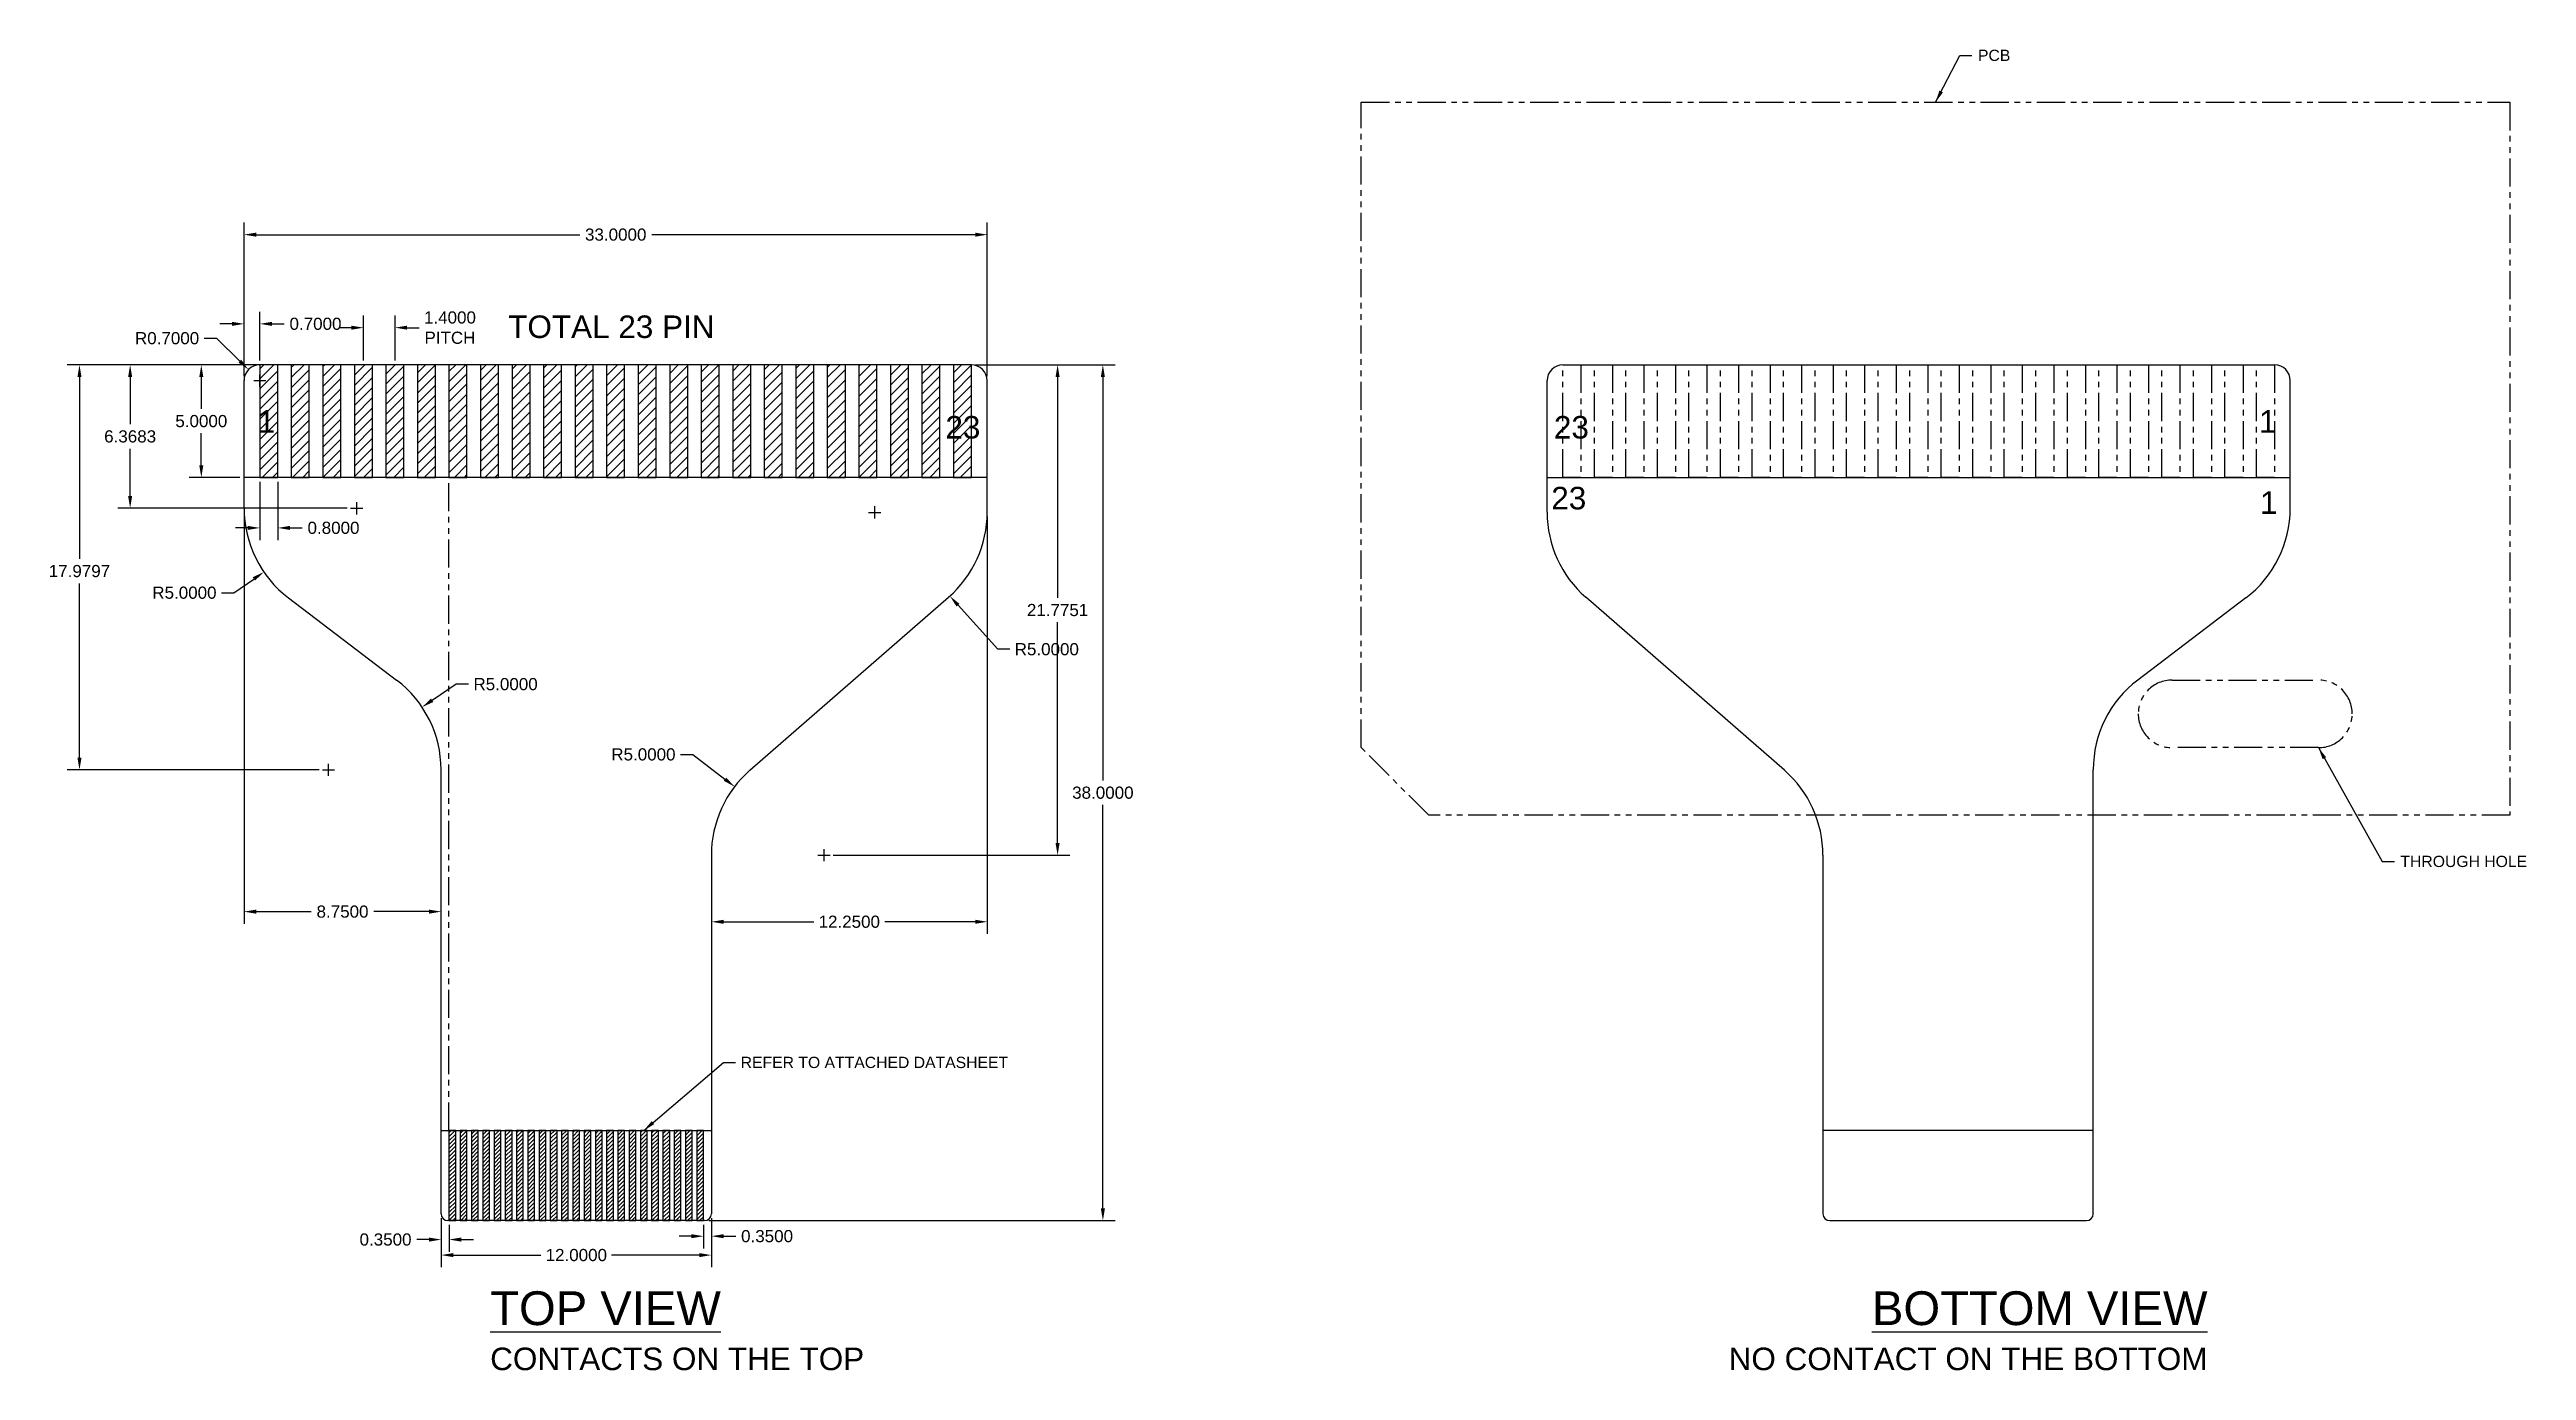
# Model space of a CAD drawing. Header units: inches. Extents: x 9 to 119, y 7 to 66.
import ezdxf

# ---------------------------------------------------------------- set-up
doc = ezdxf.new("R2010")
doc.units = ezdxf.units.IN
doc.header["$MEASUREMENT"] = 0
doc.linetypes.add('PHANTOM', pattern=[2.5, 1.25, -0.25, 0.25, -0.25, 0.25, -0.25])
doc.layers.add('Phantom', color=210, linetype='PHANTOM')
doc.styles.get("Standard").update_dxf_attribs({"font": 'arial.ttf'})
doc.dimstyles.get("Standard").update_dxf_attribs({"dimscale": 3, "dimtxt": 0.18, "dimasz": 0.18, "dimexe": 0.18, "dimexo": 0.0625, "dimgap": 0.09, "dimtad": 0, "dimtih": 1, "dimtoh": 1, "dimdec": 4, "dimzin": 0, "dimdsep": 46, "dimtxsty": 'Standard', "dimcen": 0.09, "dimclrd": 4, "dimclre": 4, "dimclrt": 2, "dimadec": 0, "dimazin": 0, "dimtfac": 1, "dimtdec": 4, "dimtofl": 0, "dimtmove": 0, "dimatfit": 3, "dimfxl": 1, "dimtolj": 1, "dimtzin": 0, "dimarcsym": 0})

# ---------------------------------------------------------------- blocks, each defined once
blk = doc.blocks.new('*D22')
at = {"color": 4, "lineweight": -2, "transparency": 16777216}
for p, q in [((17.89, 46.68), (17.89, 44.09)), ((18.69, 46.68), (18.69, 44.09)), ((17.35, 44.63), (16.81, 44.63)), ((19.23, 44.63), (19.77, 44.63))]:
    blk.add_line(p, q, dxfattribs=at)
at = {"color": 4, "transparency": 16777216}
for points in [[(17.35, 44.72), (17.35, 44.54), (17.89, 44.63)], [(19.23, 44.72), (19.23, 44.54), (18.69, 44.63)]]:
    blk.add_solid(points, dxfattribs=at)
at = {"layer": 'Defpoints', "color": 0, "transparency": 16777216}
for p in [(17.89, 46.87), (18.69, 46.87), (18.69, 44.63)]:
    blk.add_point(p, dxfattribs=at)
at = {"color": 2, "transparency": 16777216, "insert": (21.16, 44.63), "char_height": 0.54, "attachment_point": 5}
blk.add_mtext('\\A1;0.8000', dxfattribs=at)
blk = doc.blocks.new('*D23')
at = {"color": 4, "lineweight": -2, "transparency": 16777216}
for p, q in [((17.7, 51.87), (14.75, 51.87)), ((15.29, 51.33), (15.29, 49.92)), ((15.29, 47.41), (15.29, 48.83)), ((17, 46.87), (14.75, 46.87))]:
    blk.add_line(p, q, dxfattribs=at)
at = {"color": 4, "transparency": 16777216}
for points in [[(15.2, 51.33), (15.38, 51.33), (15.29, 51.87)], [(15.2, 47.41), (15.38, 47.41), (15.29, 46.87)]]:
    blk.add_solid(points, dxfattribs=at)
at = {"layer": 'Defpoints', "color": 0, "transparency": 16777216}
for p in [(15.29, 51.87), (17.89, 51.87), (17.19, 46.87)]:
    blk.add_point(p, dxfattribs=at)
at = {"color": 2, "transparency": 16777216, "insert": (15.29, 49.37), "char_height": 0.54, "attachment_point": 5}
blk.add_mtext('\\A1;5.0000', dxfattribs=at)
blk = doc.blocks.new('*D24')
at = {"color": 4, "lineweight": -2, "transparency": 16777216}
for p, q in [((17.19, 51.36), (17.19, 54.23)), ((17.89, 52.06), (17.89, 54.23)), ((16.65, 53.69), (16.11, 53.69)), ((18.43, 53.69), (18.97, 53.69))]:
    blk.add_line(p, q, dxfattribs=at)
at = {"color": 4, "transparency": 16777216}
for points in [[(16.65, 53.78), (16.65, 53.6), (17.19, 53.69)], [(18.43, 53.78), (18.43, 53.6), (17.89, 53.69)]]:
    blk.add_solid(points, dxfattribs=at)
at = {"layer": 'Defpoints', "color": 0, "transparency": 16777216}
for p in [(17.89, 53.69), (17.89, 51.87), (17.19, 51.17)]:
    blk.add_point(p, dxfattribs=at)
at = {"color": 2, "transparency": 16777216, "insert": (20.36, 53.69), "char_height": 0.54, "attachment_point": 5}
blk.add_mtext('\\A1;0.7000', dxfattribs=at)
blk = doc.blocks.new('*D25')
at = {"color": 4, "lineweight": -2, "transparency": 16777216}
for p, q in [((15.42, 53.05), (15.96, 53.05)), ((15.96, 53.05), (17, 52.04)), ((17.62, 51.17), (18.16, 51.17)), ((17.89, 50.9), (17.89, 51.44))]:
    blk.add_line(p, q, dxfattribs=at)
at = {"color": 4, "transparency": 16777216}
blk.add_solid([(17.06, 52.1), (16.94, 51.97), (17.38, 51.66)], dxfattribs=at)
at = {"layer": 'Defpoints', "color": 0, "transparency": 16777216}
for p in [(17.38, 51.66), (17.89, 51.17)]:
    blk.add_point(p, dxfattribs=at)
at = {"color": 2, "transparency": 16777216, "insert": (13.77, 53.05), "char_height": 0.54, "attachment_point": 5}
blk.add_mtext('\\A1;R0.7000', dxfattribs=at)
blk = doc.blocks.new('*D26')
at = {"color": 4, "lineweight": -2, "transparency": 16777216}
for p, q in [((22.49, 52.06), (22.49, 54.06)), ((23.89, 52.06), (23.89, 54.06)), ((21.95, 53.52), (21.41, 53.52)), ((24.43, 53.52), (24.97, 53.52))]:
    blk.add_line(p, q, dxfattribs=at)
at = {"color": 4, "transparency": 16777216}
for points in [[(21.95, 53.61), (21.95, 53.43), (22.49, 53.52)], [(24.43, 53.61), (24.43, 53.43), (23.89, 53.52)]]:
    blk.add_solid(points, dxfattribs=at)
at = {"layer": 'Defpoints', "color": 0, "transparency": 16777216}
for p in [(23.89, 53.52), (22.49, 51.87), (23.89, 51.87)]:
    blk.add_point(p, dxfattribs=at)
at = {"color": 2, "transparency": 16777216, "insert": (26.33, 53.52), "char_height": 0.54, "attachment_point": 5}
blk.add_mtext('\\A1;1.4000\\PPITCH', dxfattribs=at)
blk = doc.blocks.new('*D27')
at = {"color": 4, "lineweight": -2, "transparency": 16777216}
for p, q in [((17.19, 51.36), (17.19, 58.19)), ((17.73, 57.65), (32.09, 57.65)), ((49.65, 57.65), (35.29, 57.65)), ((50.19, 51.36), (50.19, 58.19))]:
    blk.add_line(p, q, dxfattribs=at)
at = {"color": 4, "transparency": 16777216}
for points in [[(17.73, 57.74), (17.73, 57.56), (17.19, 57.65)], [(49.65, 57.74), (49.65, 57.56), (50.19, 57.65)]]:
    blk.add_solid(points, dxfattribs=at)
at = {"layer": 'Defpoints', "color": 0, "transparency": 16777216}
for p in [(50.19, 57.65), (17.19, 51.17), (50.19, 51.17)]:
    blk.add_point(p, dxfattribs=at)
at = {"color": 2, "transparency": 16777216, "insert": (33.69, 57.65), "char_height": 0.54, "attachment_point": 5}
blk.add_mtext('\\A1;33.0000', dxfattribs=at)
blk = doc.blocks.new('*D28')
at = {"color": 4, "lineweight": -2, "transparency": 16777216}
for p, q in [((49.67, 51.87), (55.86, 51.87)), ((55.32, 51.33), (55.32, 33.42)), ((55.32, 14.41), (55.32, 32.33)), ((37.82, 13.87), (55.86, 13.87))]:
    blk.add_line(p, q, dxfattribs=at)
at = {"color": 4, "transparency": 16777216}
for points in [[(55.23, 51.33), (55.41, 51.33), (55.32, 51.87)], [(55.23, 14.41), (55.41, 14.41), (55.32, 13.87)]]:
    blk.add_solid(points, dxfattribs=at)
at = {"layer": 'Defpoints', "color": 0, "transparency": 16777216}
for p in [(49.49, 51.87), (55.32, 51.87), (37.64, 13.87)]:
    blk.add_point(p, dxfattribs=at)
at = {"color": 2, "transparency": 16777216, "insert": (55.32, 32.87), "char_height": 0.54, "attachment_point": 5}
blk.add_mtext('\\A1;38.0000', dxfattribs=at)
blk = doc.blocks.new('*D29')
at = {"color": 4, "lineweight": -2, "transparency": 16777216}
for p, q in [((25.94, 13.98), (25.94, 11.8)), ((37.94, 13.98), (37.94, 11.8)), ((26.48, 12.34), (30.36, 12.34)), ((37.4, 12.34), (33.51, 12.34))]:
    blk.add_line(p, q, dxfattribs=at)
at = {"color": 4, "transparency": 16777216}
for points in [[(26.48, 12.43), (26.48, 12.25), (25.94, 12.34)], [(37.4, 12.43), (37.4, 12.25), (37.94, 12.34)]]:
    blk.add_solid(points, dxfattribs=at)
at = {"layer": 'Defpoints', "color": 0, "transparency": 16777216}
for p in [(25.94, 14.17), (37.94, 14.17), (37.94, 12.34)]:
    blk.add_point(p, dxfattribs=at)
at = {"color": 2, "transparency": 16777216, "insert": (31.94, 12.34), "char_height": 0.54, "attachment_point": 5}
blk.add_mtext('\\A1;12.0000', dxfattribs=at)
blk = doc.blocks.new('*D30')
at = {"color": 4, "lineweight": -2, "transparency": 16777216}
for p, q in [((25.94, 13.98), (25.94, 12.49)), ((26.29, 13.68), (26.29, 12.49)), ((25.4, 13.03), (24.86, 13.03)), ((26.83, 13.03), (27.37, 13.03))]:
    blk.add_line(p, q, dxfattribs=at)
at = {"color": 4, "transparency": 16777216}
for points in [[(25.4, 13.12), (25.4, 12.94), (25.94, 13.03)], [(26.83, 13.12), (26.83, 12.94), (26.29, 13.03)]]:
    blk.add_solid(points, dxfattribs=at)
at = {"layer": 'Defpoints', "color": 0, "transparency": 16777216}
for p in [(25.94, 14.17), (26.29, 13.87), (25.94, 13.03)]:
    blk.add_point(p, dxfattribs=at)
at = {"color": 2, "transparency": 16777216, "insert": (23.47, 13.03), "char_height": 0.54, "attachment_point": 5}
blk.add_mtext('\\A1;0.3500', dxfattribs=at)
blk = doc.blocks.new('*D31')
at = {"color": 4, "lineweight": -2, "transparency": 16777216}
for p, q in [((37.59, 13.68), (37.59, 12.64)), ((37.94, 13.98), (37.94, 12.64)), ((37.05, 13.18), (36.51, 13.18)), ((38.48, 13.18), (39.02, 13.18))]:
    blk.add_line(p, q, dxfattribs=at)
at = {"color": 4, "transparency": 16777216}
for points in [[(37.05, 13.27), (37.05, 13.09), (37.59, 13.18)], [(38.48, 13.27), (38.48, 13.09), (37.94, 13.18)]]:
    blk.add_solid(points, dxfattribs=at)
at = {"layer": 'Defpoints', "color": 0, "transparency": 16777216}
for p in [(37.59, 13.87), (37.94, 14.17), (37.94, 13.18)]:
    blk.add_point(p, dxfattribs=at)
at = {"color": 2, "transparency": 16777216, "insert": (40.41, 13.18), "char_height": 0.54, "attachment_point": 5}
blk.add_mtext('\\A1;0.3500', dxfattribs=at)
blk = doc.blocks.new('*D32')
at = {"color": 4, "lineweight": -2, "transparency": 16777216}
for p, q in [((17.19, 45.32), (17.19, 27.05)), ((17.73, 27.59), (20.17, 27.59)), ((25.4, 27.59), (22.95, 27.59)), ((25.94, 24.22), (25.94, 28.13))]:
    blk.add_line(p, q, dxfattribs=at)
at = {"color": 4, "transparency": 16777216}
for points in [[(17.73, 27.68), (17.73, 27.5), (17.19, 27.59)], [(25.4, 27.68), (25.4, 27.5), (25.94, 27.59)]]:
    blk.add_solid(points, dxfattribs=at)
at = {"layer": 'Defpoints', "color": 0, "transparency": 16777216}
for p in [(17.19, 45.5), (25.94, 27.59), (25.94, 24.03)]:
    blk.add_point(p, dxfattribs=at)
at = {"color": 2, "transparency": 16777216, "insert": (21.56, 27.59), "char_height": 0.54, "attachment_point": 5}
blk.add_mtext('\\A1;8.7500', dxfattribs=at)
blk = doc.blocks.new('*D33')
at = {"color": 4, "lineweight": -2, "transparency": 16777216}
for p, q in [((50.19, 45.13), (50.19, 26.6)), ((37.94, 29.91), (37.94, 26.6)), ((38.48, 27.14), (42.49, 27.14)), ((49.65, 27.14), (45.64, 27.14))]:
    blk.add_line(p, q, dxfattribs=at)
at = {"color": 4, "transparency": 16777216}
for points in [[(38.48, 27.23), (38.48, 27.05), (37.94, 27.14)], [(49.65, 27.23), (49.65, 27.05), (50.19, 27.14)]]:
    blk.add_solid(points, dxfattribs=at)
at = {"layer": 'Defpoints', "color": 0, "transparency": 16777216}
for p in [(50.19, 45.32), (37.94, 30.1), (37.94, 27.14)]:
    blk.add_point(p, dxfattribs=at)
at = {"color": 2, "transparency": 16777216, "insert": (44.06, 27.14), "char_height": 0.54, "attachment_point": 5}
blk.add_mtext('\\A1;12.2500', dxfattribs=at)
blk = doc.blocks.new('*D34')
at = {"color": 4, "lineweight": -2, "transparency": 16777216}
for p, q in [((36.57, 34.57), (37.11, 34.57)), ((37.11, 34.57), (38.54, 33.47)), ((42.67, 30.1), (43.21, 30.1)), ((42.94, 29.83), (42.94, 30.37))]:
    blk.add_line(p, q, dxfattribs=at)
at = {"color": 4, "transparency": 16777216}
blk.add_solid([(38.6, 33.54), (38.49, 33.4), (38.97, 33.14)], dxfattribs=at)
at = {"layer": 'Defpoints', "color": 0, "transparency": 16777216}
for p in [(38.97, 33.14), (42.94, 30.1)]:
    blk.add_point(p, dxfattribs=at)
at = {"color": 2, "transparency": 16777216, "insert": (34.92, 34.57), "char_height": 0.54, "attachment_point": 5}
blk.add_mtext('\\A1;R5.0000', dxfattribs=at)
blk = doc.blocks.new('*D35')
at = {"color": 4, "lineweight": -2, "transparency": 16777216}
for p, q in [((26.61, 37.69), (25.54, 36.97)), ((27.15, 37.69), (26.61, 37.69)), ((20.94, 33.62), (20.94, 34.16)), ((20.67, 33.89), (21.21, 33.89))]:
    blk.add_line(p, q, dxfattribs=at)
at = {"color": 4, "transparency": 16777216}
blk.add_solid([(25.49, 37.05), (25.59, 36.9), (25.09, 36.67)], dxfattribs=at)
at = {"layer": 'Defpoints', "color": 0, "transparency": 16777216}
for p in [(25.09, 36.67), (20.94, 33.89)]:
    blk.add_point(p, dxfattribs=at)
at = {"color": 2, "transparency": 16777216, "insert": (28.8, 37.69), "char_height": 0.54, "attachment_point": 5}
blk.add_mtext('\\A1;R5.0000', dxfattribs=at)
blk = doc.blocks.new('*D36')
at = {"color": 4, "lineweight": -2, "transparency": 16777216}
for p, q in [((18.1, 51.87), (9.34, 51.87)), ((9.88, 51.33), (9.88, 43.25)), ((9.88, 34.43), (9.88, 42.16)), ((20.52, 33.89), (9.34, 33.89))]:
    blk.add_line(p, q, dxfattribs=at)
at = {"color": 4, "transparency": 16777216}
for points in [[(9.79, 51.33), (9.97, 51.33), (9.88, 51.87)], [(9.79, 34.43), (9.97, 34.43), (9.88, 33.89)]]:
    blk.add_solid(points, dxfattribs=at)
at = {"layer": 'Defpoints', "color": 0, "transparency": 16777216}
for p in [(9.88, 51.87), (18.29, 51.87), (20.71, 33.89)]:
    blk.add_point(p, dxfattribs=at)
at = {"color": 2, "transparency": 16777216, "insert": (9.88, 42.71), "char_height": 0.54, "attachment_point": 5}
blk.add_mtext('\\A1;17.9797', dxfattribs=at)
blk = doc.blocks.new('*D37')
at = {"color": 4, "lineweight": -2, "transparency": 16777216}
for p, q in [((21.92, 45.5), (22.46, 45.5)), ((22.19, 45.23), (22.19, 45.77)), ((16.73, 41.75), (17.62, 42.36)), ((16.19, 41.75), (16.73, 41.75))]:
    blk.add_line(p, q, dxfattribs=at)
at = {"color": 4, "transparency": 16777216}
blk.add_solid([(17.57, 42.44), (17.67, 42.29), (18.07, 42.67)], dxfattribs=at)
at = {"layer": 'Defpoints', "color": 0, "transparency": 16777216}
for p in [(22.19, 45.5), (18.07, 42.67)]:
    blk.add_point(p, dxfattribs=at)
at = {"color": 2, "transparency": 16777216, "insert": (14.54, 41.75), "char_height": 0.54, "attachment_point": 5}
blk.add_mtext('\\A1;R5.0000', dxfattribs=at)
blk = doc.blocks.new('*D38')
at = {"color": 4, "lineweight": -2, "transparency": 16777216}
for p, q in [((17.7, 51.87), (11.59, 51.87)), ((12.13, 51.33), (12.13, 49.23)), ((12.13, 46.04), (12.13, 48.14)), ((21.77, 45.5), (11.59, 45.5))]:
    blk.add_line(p, q, dxfattribs=at)
at = {"color": 4, "transparency": 16777216}
for points in [[(12.04, 51.33), (12.22, 51.33), (12.13, 51.87)], [(12.04, 46.04), (12.22, 46.04), (12.13, 45.5)]]:
    blk.add_solid(points, dxfattribs=at)
at = {"layer": 'Defpoints', "color": 0, "transparency": 16777216}
for p in [(12.13, 51.87), (17.89, 51.87), (21.96, 45.5)]:
    blk.add_point(p, dxfattribs=at)
at = {"color": 2, "transparency": 16777216, "insert": (12.13, 48.69), "char_height": 0.54, "attachment_point": 5}
blk.add_mtext('\\A1;6.3683', dxfattribs=at)
blk = doc.blocks.new('*D39')
at = {"color": 4, "lineweight": -2, "transparency": 16777216}
for p, q in [((49.67, 51.87), (53.85, 51.87)), ((53.31, 51.33), (53.31, 41.53)), ((53.31, 30.64), (53.31, 40.44)), ((43.35, 30.1), (53.85, 30.1))]:
    blk.add_line(p, q, dxfattribs=at)
at = {"color": 4, "transparency": 16777216}
for points in [[(53.22, 51.33), (53.4, 51.33), (53.31, 51.87)], [(53.22, 30.64), (53.4, 30.64), (53.31, 30.1)]]:
    blk.add_solid(points, dxfattribs=at)
at = {"layer": 'Defpoints', "color": 0, "transparency": 16777216}
for p in [(49.49, 51.87), (53.31, 51.87), (43.16, 30.1)]:
    blk.add_point(p, dxfattribs=at)
at = {"color": 2, "transparency": 16777216, "insert": (53.31, 40.98), "char_height": 0.54, "attachment_point": 5}
blk.add_mtext('\\A1;21.7751', dxfattribs=at)
blk = doc.blocks.new('*D40')
at = {"color": 4, "lineweight": -2, "transparency": 16777216}
for p, q in [((44.92, 45.32), (45.46, 45.32)), ((45.19, 45.05), (45.19, 45.59)), ((50.65, 39.24), (48.89, 41.2)), ((51.19, 39.24), (50.65, 39.24))]:
    blk.add_line(p, q, dxfattribs=at)
at = {"color": 4, "transparency": 16777216}
blk.add_solid([(48.95, 41.26), (48.82, 41.14), (48.53, 41.6)], dxfattribs=at)
at = {"layer": 'Defpoints', "color": 0, "transparency": 16777216}
for p in [(45.19, 45.32), (48.53, 41.6)]:
    blk.add_point(p, dxfattribs=at)
at = {"color": 2, "transparency": 16777216, "insert": (52.83, 39.24), "char_height": 0.54, "attachment_point": 5}
blk.add_mtext('\\A1;R5.0000', dxfattribs=at)
blk = doc.blocks.new('A$C626807EE')
at = {"layer": 'Phantom'}
for points in [[(0, 31.66), (51, 31.66), (51, 0), (3, 0), (0, 3)], [(8.95, 20), (9.75, 20), (9.75, 15), (8.95, 15)], [(10.35, 20), (11.15, 20), (11.15, 15), (10.35, 15)], [(11.75, 20), (12.55, 20), (12.55, 15), (11.75, 15)], [(13.15, 20), (13.95, 20), (13.95, 15), (13.15, 15)], [(14.55, 20), (15.35, 20), (15.35, 15), (14.55, 15)], [(15.95, 20), (16.75, 20), (16.75, 15), (15.95, 15)], [(17.35, 20), (18.15, 20), (18.15, 15), (17.35, 15)], [(18.75, 20), (19.55, 20), (19.55, 15), (18.75, 15)], [(20.15, 20), (20.95, 20), (20.95, 15), (20.15, 15)], [(21.55, 20), (22.35, 20), (22.35, 15), (21.55, 15)], [(22.95, 20), (23.75, 20), (23.75, 15), (22.95, 15)], [(24.35, 20), (25.15, 20), (25.15, 15), (24.35, 15)], [(25.75, 20), (26.55, 20), (26.55, 15), (25.75, 15)], [(27.15, 20), (27.95, 20), (27.95, 15), (27.15, 15)], [(28.55, 20), (29.35, 20), (29.35, 15), (28.55, 15)], [(29.95, 20), (30.75, 20), (30.75, 15), (29.95, 15)], [(31.35, 20), (32.15, 20), (32.15, 15), (31.35, 15)], [(32.75, 20), (33.55, 20), (33.55, 15), (32.75, 15)], [(34.15, 20), (34.95, 20), (34.95, 15), (34.15, 15)], [(35.55, 20), (36.35, 20), (36.35, 15), (35.55, 15)], [(36.95, 20), (37.75, 20), (37.75, 15), (36.95, 15)], [(38.35, 20), (39.15, 20), (39.15, 15), (38.35, 15)], [(39.75, 20), (40.55, 20), (40.55, 15), (39.75, 15)]]:
    blk.add_lwpolyline(points, close=True, dxfattribs=at)
blk.add_lwpolyline([(36, 6), (42.5, 6, -0.414214), (44, 4.5), (44, 4.5, -0.414214), (42.5, 3), (36, 3, -0.414214), (34.5, 4.5), (34.5, 4.5, -0.414214)], format="xyb", close=True, dxfattribs=at)
at = {"layer": 'Phantom', "char_height": 1}
for s, insert, attachment_point in [('23', (9.99, 14.58), 3), ('1', (40.29, 13.88), 5)]:
    blk.add_mtext_dynamic_manual_height_columns(s, width=1.9223, gutter_width=1, heights=[0], dxfattribs=dict(at, insert=insert, attachment_point=attachment_point))

msp = doc.modelspace()

# ---------------------------------------------------------------- hatches: boundary and pattern name
h = msp.add_hatch()
h.set_pattern_fill('ANSI31', color=256, scale=0.1)
h.set_pattern_definition([(45, (243.63386, 27.3472), (-0.2245064, 0.2245064), [])])
h.paths.add_polyline_path([(18.68568, 51.87219), (17.88568, 51.87219), (17.88568, 46.87219), (18.68568, 46.87219)])
h.paths.add_polyline_path([(20.08568, 51.87219), (19.28568, 51.87219), (19.28568, 46.87219), (20.08568, 46.87219)])
h.paths.add_polyline_path([(21.48568, 51.87219), (20.68568, 51.87219), (20.68568, 46.87219), (21.48568, 46.87219)])
h.paths.add_polyline_path([(22.08568, 46.87219), (22.88568, 46.87219), (22.88568, 51.87219), (22.08568, 51.87219)])
h.paths.add_polyline_path([(24.28568, 51.87219), (23.48568, 51.87219), (23.48568, 46.87219), (24.28568, 46.87219)])
h.paths.add_polyline_path([(24.88568, 46.87219), (25.68568, 46.87219), (25.68568, 51.87219), (24.88568, 51.87219)])
h.paths.add_polyline_path([(26.28568, 46.87219), (27.08568, 46.87219), (27.08568, 51.87219), (26.28568, 51.87219)])
h.paths.add_polyline_path([(28.48568, 51.87219), (27.68568, 51.87219), (27.68568, 46.87219), (28.48568, 46.87219)])
h.paths.add_polyline_path([(29.88568, 51.87219), (29.08568, 51.87219), (29.08568, 46.87219), (29.88568, 46.87219)])
h.paths.add_polyline_path([(31.28568, 51.87219), (30.48568, 51.87219), (30.48568, 46.87219), (31.28568, 46.87219)])
h.paths.add_polyline_path([(31.88568, 46.87219), (32.68568, 46.87219), (32.68568, 51.87219), (31.88568, 51.87219)])
h.paths.add_polyline_path([(33.28568, 46.87219), (34.08568, 46.87219), (34.08568, 51.87219), (33.28568, 51.87219)])
h.paths.add_polyline_path([(34.68568, 46.87219), (35.48568, 46.87219), (35.48568, 51.87219), (34.68568, 51.87219)])
h.paths.add_polyline_path([(36.88568, 51.87219), (36.08568, 51.87219), (36.08568, 46.87219), (36.88568, 46.87219)])
h.paths.add_polyline_path([(38.28568, 51.87219), (37.48568, 51.87219), (37.48568, 46.87219), (38.28568, 46.87219)])
h.paths.add_polyline_path([(39.68568, 51.87219), (38.88568, 51.87219), (38.88568, 46.87219), (39.68568, 46.87219)])
h.paths.add_polyline_path([(40.28568, 46.87219), (41.08568, 46.87219), (41.08568, 51.87219), (40.28568, 51.87219)])
h.paths.add_polyline_path([(41.68568, 46.87219), (42.48568, 46.87219), (42.48568, 51.87219), (41.68568, 51.87219)])
h.paths.add_polyline_path([(43.08568, 46.87219), (43.88568, 46.87219), (43.88568, 51.87219), (43.08568, 51.87219)])
h.paths.add_polyline_path([(44.48568, 46.87219), (45.28568, 46.87219), (45.28568, 51.87219), (44.48568, 51.87219)])
h.paths.add_polyline_path([(45.88568, 46.87219), (46.68568, 46.87219), (46.68568, 51.87219), (45.88568, 51.87219)])
h.paths.add_polyline_path([(47.28568, 46.87219), (48.08568, 46.87219), (48.08568, 51.87219), (47.28568, 51.87219)])
h.paths.add_polyline_path([(49.48568, 51.87219), (48.68568, 51.87219), (48.68568, 46.87219), (49.48568, 46.87219)])
h = msp.add_hatch()
h.set_pattern_fill('ANSI31', color=256, angle=180)
h.set_pattern_definition([(225, (6.64875, -528.13084), (0.088388348, -0.088388348), [])])
h.paths.add_polyline_path([(37.28568, 13.87219), (37.58568, 13.87219), (37.58568, 17.87219), (37.28568, 17.87219)])
h.paths.add_polyline_path([(36.78568, 13.87219), (37.08568, 13.87219), (37.08568, 17.87219), (36.78568, 17.87219)])
h.paths.add_polyline_path([(36.58568, 17.87219), (36.28568, 17.87219), (36.28568, 13.87219), (36.58568, 13.87219)])
h.paths.add_polyline_path([(35.78568, 13.87219), (36.08568, 13.87219), (36.08568, 17.87219), (35.78568, 17.87219)])
h.paths.add_polyline_path([(35.28568, 13.87219), (35.58568, 13.87219), (35.58568, 17.87219), (35.28568, 17.87219)])
h.paths.add_polyline_path([(34.78568, 13.87219), (35.08568, 13.87219), (35.08568, 17.87219), (34.78568, 17.87219)])
h.paths.add_polyline_path([(34.28568, 13.87219), (34.58568, 13.87219), (34.58568, 17.87219), (34.28568, 17.87219)])
h.paths.add_polyline_path([(33.78568, 13.87219), (34.08568, 13.87219), (34.08568, 17.87219), (33.78568, 17.87219)])
h.paths.add_polyline_path([(33.28568, 13.87219), (33.58568, 13.87219), (33.58568, 17.87219), (33.28568, 17.87219)])
h.paths.add_polyline_path([(32.78568, 13.87219), (33.08568, 13.87219), (33.08568, 17.87219), (32.78568, 17.87219)])
h.paths.add_polyline_path([(32.28568, 13.87219), (32.58568, 13.87219), (32.58568, 17.87219), (32.28568, 17.87219)])
h.paths.add_polyline_path([(32.08568, 17.87219), (31.78568, 17.87219), (31.78568, 13.87219), (32.08568, 13.87219)])
h.paths.add_polyline_path([(31.28568, 13.87219), (31.58568, 13.87219), (31.58568, 17.87219), (31.28568, 17.87219)])
h.paths.add_polyline_path([(30.78568, 13.87219), (31.08568, 13.87219), (31.08568, 17.87219), (30.78568, 17.87219)])
h.paths.add_polyline_path([(30.28568, 13.87219), (30.58568, 13.87219), (30.58568, 17.87219), (30.28568, 17.87219)])
h.paths.add_polyline_path([(29.78568, 13.87219), (30.08568, 13.87219), (30.08568, 17.87219), (29.78568, 17.87219)])
h.paths.add_polyline_path([(29.58568, 17.87219), (29.28568, 17.87219), (29.28568, 13.87219), (29.58568, 13.87219)])
h.paths.add_polyline_path([(29.08568, 17.87219), (28.78568, 17.87219), (28.78568, 13.87219), (29.08568, 13.87219)])
h.paths.add_polyline_path([(28.28568, 13.87219), (28.58568, 13.87219), (28.58568, 17.87219), (28.28568, 17.87219)])
h.paths.add_polyline_path([(27.78568, 13.87219), (28.08568, 13.87219), (28.08568, 17.87219), (27.78568, 17.87219)])
h.paths.add_polyline_path([(27.28568, 13.87219), (27.58568, 13.87219), (27.58568, 17.87219), (27.28568, 17.87219)])
h.paths.add_polyline_path([(26.78568, 13.87219), (27.08568, 13.87219), (27.08568, 17.87219), (26.78568, 17.87219)])
h.paths.add_polyline_path([(26.28568, 13.87219), (26.58568, 13.87219), (26.58568, 17.87219), (26.28568, 17.87219)])

# ---------------------------------------------------------------- linework, layer by layer
for p, q in [((49.48568, 51.87219), (17.88568, 51.87219)), ((75.74354, 51.87219), (107.34354, 51.87219)), ((17.18568, 45.50391), (17.18568, 51.17219)), ((50.18568, 45.32152), (50.18568, 51.17219)), ((75.04354, 45.32152), (75.04354, 51.17219)), ((108.04354, 45.50391), (108.04354, 51.17219)), ((50.18568, 46.87219), (17.18568, 46.87219)), ((75.04354, 46.87219), (108.04354, 46.87219)), ((19.15968, 41.52354), (23.96169, 37.87289)), ((39.65092, 33.8668), (48.47045, 41.55186)), ((85.5783, 33.8668), (76.75877, 41.55186)), ((106.06954, 41.52354), (101.26753, 37.87289)), ((25.93568, 14.17219), (25.93568, 33.89253)), ((99.29354, 14.17219), (99.29354, 33.89253)), ((37.93568, 30.09714), (37.93568, 14.17219)), ((87.29354, 30.09714), (87.29354, 14.17219)), ((25.93568, 17.87219), (37.93568, 17.87219)), ((99.29354, 17.87219), (87.29354, 17.87219)), ((37.63568, 13.87219), (26.23568, 13.87219)), ((87.59354, 13.87219), (98.99354, 13.87219))]:
    msp.add_line(p, q)
for points in [[(18.68568, 51.87219), (17.88568, 51.87219), (17.88568, 46.87219), (18.68568, 46.87219)], [(20.08568, 51.87219), (19.28568, 51.87219), (19.28568, 46.87219), (20.08568, 46.87219)], [(21.48568, 51.87219), (20.68568, 51.87219), (20.68568, 46.87219), (21.48568, 46.87219)], [(22.88568, 51.87219), (22.08568, 51.87219), (22.08568, 46.87219), (22.88568, 46.87219)], [(24.28568, 51.87219), (23.48568, 51.87219), (23.48568, 46.87219), (24.28568, 46.87219)], [(25.68568, 51.87219), (24.88568, 51.87219), (24.88568, 46.87219), (25.68568, 46.87219)], [(27.08568, 51.87219), (26.28568, 51.87219), (26.28568, 46.87219), (27.08568, 46.87219)], [(28.48568, 51.87219), (27.68568, 51.87219), (27.68568, 46.87219), (28.48568, 46.87219)], [(29.88568, 51.87219), (29.08568, 51.87219), (29.08568, 46.87219), (29.88568, 46.87219)], [(31.28568, 51.87219), (30.48568, 51.87219), (30.48568, 46.87219), (31.28568, 46.87219)], [(32.68568, 51.87219), (31.88568, 51.87219), (31.88568, 46.87219), (32.68568, 46.87219)], [(34.08568, 51.87219), (33.28568, 51.87219), (33.28568, 46.87219), (34.08568, 46.87219)], [(35.48568, 51.87219), (34.68568, 51.87219), (34.68568, 46.87219), (35.48568, 46.87219)], [(36.88568, 51.87219), (36.08568, 51.87219), (36.08568, 46.87219), (36.88568, 46.87219)], [(38.28568, 51.87219), (37.48568, 51.87219), (37.48568, 46.87219), (38.28568, 46.87219)], [(39.68568, 51.87219), (38.88568, 51.87219), (38.88568, 46.87219), (39.68568, 46.87219)], [(41.08568, 51.87219), (40.28568, 51.87219), (40.28568, 46.87219), (41.08568, 46.87219)], [(42.48568, 51.87219), (41.68568, 51.87219), (41.68568, 46.87219), (42.48568, 46.87219)], [(43.88568, 51.87219), (43.08568, 51.87219), (43.08568, 46.87219), (43.88568, 46.87219)], [(45.28568, 51.87219), (44.48568, 51.87219), (44.48568, 46.87219), (45.28568, 46.87219)], [(46.68568, 51.87219), (45.88568, 51.87219), (45.88568, 46.87219), (46.68568, 46.87219)], [(48.08568, 51.87219), (47.28568, 51.87219), (47.28568, 46.87219), (48.08568, 46.87219)], [(49.48568, 51.87219), (48.68568, 51.87219), (48.68568, 46.87219), (49.48568, 46.87219)], [(26.58568, 17.87219), (26.28568, 17.87219), (26.28568, 13.87219), (26.58568, 13.87219)], [(27.08568, 17.87219), (26.78568, 17.87219), (26.78568, 13.87219), (27.08568, 13.87219)], [(27.58568, 17.87219), (27.28568, 17.87219), (27.28568, 13.87219), (27.58568, 13.87219)], [(28.08568, 17.87219), (27.78568, 17.87219), (27.78568, 13.87219), (28.08568, 13.87219)], [(28.58568, 17.87219), (28.28568, 17.87219), (28.28568, 13.87219), (28.58568, 13.87219)], [(29.08568, 17.87219), (28.78568, 17.87219), (28.78568, 13.87219), (29.08568, 13.87219)], [(29.58568, 17.87219), (29.28568, 17.87219), (29.28568, 13.87219), (29.58568, 13.87219)], [(30.08568, 17.87219), (29.78568, 17.87219), (29.78568, 13.87219), (30.08568, 13.87219)], [(30.58568, 17.87219), (30.28568, 17.87219), (30.28568, 13.87219), (30.58568, 13.87219)], [(31.08568, 17.87219), (30.78568, 17.87219), (30.78568, 13.87219), (31.08568, 13.87219)], [(31.58568, 17.87219), (31.28568, 17.87219), (31.28568, 13.87219), (31.58568, 13.87219)], [(32.08568, 17.87219), (31.78568, 17.87219), (31.78568, 13.87219), (32.08568, 13.87219)], [(32.58568, 17.87219), (32.28568, 17.87219), (32.28568, 13.87219), (32.58568, 13.87219)], [(33.08568, 17.87219), (32.78568, 17.87219), (32.78568, 13.87219), (33.08568, 13.87219)], [(33.58568, 17.87219), (33.28568, 17.87219), (33.28568, 13.87219), (33.58568, 13.87219)], [(34.08568, 17.87219), (33.78568, 17.87219), (33.78568, 13.87219), (34.08568, 13.87219)], [(34.58568, 17.87219), (34.28568, 17.87219), (34.28568, 13.87219), (34.58568, 13.87219)], [(35.08568, 17.87219), (34.78568, 17.87219), (34.78568, 13.87219), (35.08568, 13.87219)], [(35.58568, 17.87219), (35.28568, 17.87219), (35.28568, 13.87219), (35.58568, 13.87219)], [(36.08568, 17.87219), (35.78568, 17.87219), (35.78568, 13.87219), (36.08568, 13.87219)], [(36.58568, 17.87219), (36.28568, 17.87219), (36.28568, 13.87219), (36.58568, 13.87219)], [(37.08568, 17.87219), (36.78568, 17.87219), (36.78568, 13.87219), (37.08568, 13.87219)], [(37.58568, 17.87219), (37.28568, 17.87219), (37.28568, 13.87219), (37.58568, 13.87219)]]:
    msp.add_lwpolyline(points, close=True)
for centre, radius, start, end in [((17.88568, 51.17219), 0.7, 90, 180), ((49.48568, 51.17219), 0.7, 360, 90), ((75.74354, 51.17219), 0.7, 90, 180), ((107.34354, 51.17219), 0.7, 0, 90), ((22.18568, 45.50391), 5, 180, 232.7566715), ((45.18568, 45.32152), 5, 311.067894, 360), ((80.04354, 45.32152), 5, 180, 228.932106), ((103.04354, 45.50391), 5, 307.2433285, 360), ((20.93568, 33.89253), 5, 0, 52.7566715), ((104.29354, 33.89253), 5, 127.2433285, 180), ((42.93568, 30.09714), 5, 131.067894, 180), ((82.29354, 30.09714), 5, 0, 48.932106), ((26.23568, 14.17219), 0.3, 180, 270), ((37.63568, 14.17219), 0.3, 270, 0), ((87.59354, 14.17219), 0.3, 180, 270), ((98.99354, 14.17219), 0.3, 270, 0)]:
    msp.add_arc(centre, radius, start, end)
at = {"layer": 'Phantom'}
msp.add_line((26.28568, 17.87219), (26.28568, 46.87219), dxfattribs=at)

# ---------------------------------------------------------------- block references
msp.add_blockref('A$C626807EE', (66.79354, 31.87219), dxfattribs=at)

# ---------------------------------------------------------------- texts
at = {"color": 2, "char_height": 0.5, "attachment_point": 1}
for s, insert in [('PCB', (94.17635, 65.86316)), ('THROUGH HOLE', (112.93229, 30.07162))]:
    msp.add_mtext(s, dxfattribs=dict(at, insert=insert))
at = {"char_height": 1}
for s, width, insert, attachment_point in [('TOTAL 23 PIN', 10.8863634, (28.91631, 54.06212), 1), ('1', 1.9222703, (18.57386, 49.85989), 3), ('23', 1.9222703, (49.10552, 49.09151), 5), ('23', 1.9222703, (76.12369, 49.09151), 5), ('1', 1.9222703, (106.65536, 49.85989), 1), ('\\pi7.2539;{\\H1.5x;\\LTOP VIEW\\P\\pi4.1008;}CONTACTS ON THE TOP', 24.6804194, (20.86208, 10.73267), 1), ('{\\H1.5x;\\LBOTTOM VIEW\\P}NO CONTACT ON THE BOTTOM', 24.6804194, (104.36714, 10.73267), 3)]:
    msp.add_mtext_dynamic_manual_height_columns(s, width=width, gutter_width=1, heights=[0], dxfattribs=dict(at, insert=insert, attachment_point=attachment_point))
at = {"insert": (39.23834, 21.14655), "char_height": 0.5, "attachment_point": 1}
msp.add_mtext('REFER TO ATTACHED DATASHEET', dxfattribs=at)

# ---------------------------------------------------------------- dimensions: what is measured, and where the dimension line sits
for base, p1, p2, picture, middle in [((50.18568, 57.64684), (17.18568, 51.17219), (50.18568, 51.17219), '*D27', (33.68568, 57.64684)), ((17.88568, 53.69339), (17.18568, 51.17219), (17.88568, 51.87219), '*D24', (20.35565, 53.69339)), ((18.68568, 44.63029), (17.88568, 46.87219), (18.68568, 46.87219), '*D22', (21.15565, 44.63029)), ((25.93568, 27.59024), (17.18568, 45.50391), (25.93568, 24.03236), '*D32', (21.56068, 27.59024)), ((37.93568, 27.13977), (50.18568, 45.32152), (37.93568, 30.09714), '*D33', (44.06068, 27.13977)), ((25.93568, 13.03318), (26.28568, 13.87219), (25.93568, 14.17219), '*D30', (23.46572, 13.03318)), ((37.93568, 12.34144), (25.93568, 14.17219), (37.93568, 14.17219), '*D29', (31.93568, 12.34144)), ((37.93568, 13.17746), (37.58568, 13.87219), (37.93568, 14.17219), '*D31', (40.40565, 13.17746))]:
    dim = msp.add_linear_dim(base=base, p1=p1, p2=p2, dimstyle='Standard')
    dim.commit()
    dim.dimension.update_dxf_attribs({"geometry": picture, "text_midpoint": middle})
dim = msp.add_linear_dim(base=(23.88568, 53.52393), p1=(22.48568, 51.87219), p2=(23.88568, 51.87219), text='<>\\PPITCH', dimstyle='Standard')
dim.commit()
dim.dimension.update_dxf_attribs({"geometry": '*D26', "text_midpoint": (26.33023, 53.52393)})
for center, mpoint, picture, middle in [((17.88568, 51.17219), (17.38456, 51.66094), '*D25', (13.7714, 53.05055)), ((22.18568, 45.50391), (18.06809, 42.66746), '*D37', (14.54468, 41.7478)), ((45.18568, 45.32152), (48.52535, 41.60042), '*D40', (52.83436, 39.23756)), ((20.93568, 33.89253), (25.09182, 36.67219), '*D35', (28.79537, 37.68555)), ((42.93568, 30.09714), (38.97014, 33.14254), '*D34', (34.92355, 34.56959))]:
    dim = msp.add_radius_dim(center=center, mpoint=mpoint, dimstyle='Standard')
    dim.commit()
    dim.dimension.update_dxf_attribs({"geometry": picture, "text_midpoint": middle, "dimtype": 164})
dim = msp.add_linear_dim(base=(9.88015, 51.87219), p1=(20.71068, 33.89253), p2=(18.28568, 51.87219), angle=90, dimstyle='Standard')
dim.commit()
dim.dimension.update_dxf_attribs({"geometry": '*D36', "text_midpoint": (9.88015, 42.70673), "dimtype": 160})
for base, p1, p2, picture, middle in [((12.13251, 51.87219), (21.96068, 45.50391), (17.88568, 51.87219), '*D38', (12.13251, 48.68805)), ((15.28999, 51.87219), (17.18568, 46.87219), (17.88568, 51.87219), '*D23', (15.28999, 49.37219)), ((55.32321, 51.87219), (37.63568, 13.87219), (49.48568, 51.87219), '*D28', (55.32321, 32.87219)), ((53.307997, 51.872194), (43.160682, 30.09714), (49.485682, 51.872194), '*D39', (53.307997, 40.984667))]:
    dim = msp.add_linear_dim(base=base, p1=p1, p2=p2, angle=90, dimstyle='Standard')
    dim.commit()
    dim.dimension.update_dxf_attribs({"geometry": picture, "text_midpoint": middle})

# ---------------------------------------------------------------- leaders
at = {"annotation_type": 0, "has_hookline": 1, "hookline_direction": 0}
for points, text_width in [([(92.29354, 63.53011), (93.36635, 65.61316), (93.90635, 65.61316)], 1.34516), ([(109.29354, 34.87219), (112.12229, 29.82162), (112.66229, 29.82162)], 5.57333)]:
    msp.add_leader(points, dimstyle='Standard', override={"dimgap": 0.09, "dimtad": 0}, dxfattribs=dict(at, text_width=text_width))
msp.add_leader([(34.93568, 17.87219), (38.47334, 20.89655), (39.01334, 20.89655)], dimstyle='Standard', override={"dimgap": 0.09, "dimtad": 0}, dxfattribs=at)

doc.saveas('drawing.dxf')
